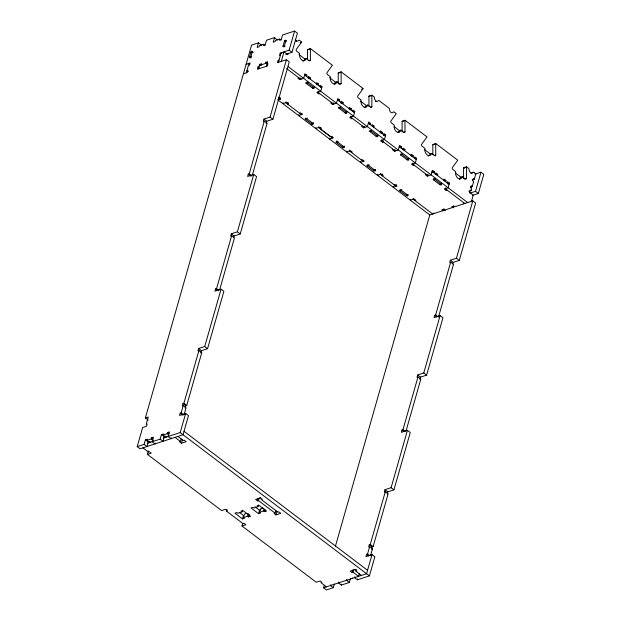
<?xml version="1.0" encoding="UTF-8"?>
<svg xmlns="http://www.w3.org/2000/svg" width="621" height="621" viewBox="0 0 621 621"><rect width="100%" height="100%" fill="white"/><g stroke="black" fill="none" stroke-linecap="round" stroke-linejoin="round"><path stroke-width="0.93" d="M332.701 136.977L332.39 138.048L318.519 127.538L318.759 126.676M183.296 414.463L181.169 412.849L180.206 413.167L179.554 415.457L185.648 413.462L188.489 415.612L183.04 434.739L140.043 448.797L137.202 446.646L142.651 427.52L146.502 426.262L147.154 423.972L146.191 424.283L148.256 417.017L145.368 417.964L251.583 45.108L258.483 42.849L261.317 44.999L261.154 45.574M250.892 52.141L249.487 57.062A1.04 0.543 -52.9 0 0 249.96 57.691A1.04 0.543 -52.9 0 0 250.931 56.589L252.336 51.667A0.792 0.411 -52.9 0 0 252.297 51.264L252.219 51.194A1.211 0.629 -52.9 0 0 251.396 51.434L251.125 51.698A0.784 0.404 -52.9 0 0 250.884 52.141L251.598 52.676M246.304 72.843L249.021 63.288L249.968 64.002M137.202 446.646L144.103 444.388L145.407 439.8L147.332 439.171L147.006 440.32L149.847 442.47L150.072 441.678M258.483 42.849L257.172 47.444L259.097 46.808L259.423 45.667L263.599 44.301L265.02 45.372M149.327 441.593L148.248 441.95L146.936 446.538L144.103 444.388M147.006 440.32L151.175 438.954L151.508 437.805L153.434 437.176L152.122 441.764L154.963 443.914L155.203 443.052M263.599 44.301L263.273 45.449L265.198 44.821L266.502 40.233L274.529 37.609L277.284 40.047M226.898 509.352L226.401 511.075L227.364 510.757L225.477 509.321L221.627 510.586L147.387 454.355L148.365 450.916M258.996 66.61L258.033 66.928L257.381 69.226L267.325 65.973L267.977 63.676L267.014 63.994M258.344 68.908L259.648 64.32L261.573 63.691L261.247 64.84M265.415 63.474L265.741 62.325L267.674 61.696L266.362 66.284M147.573 443.208L160.148 439.14L161.452 434.553L163.377 433.924L163.051 435.073L165.892 437.223L166.118 436.431M274.529 37.609L273.217 42.197L275.142 41.568L275.468 40.419L279.644 39.053L281.065 40.132M165.496 436.307L164.293 436.703L162.981 441.29L160.148 439.14M163.051 435.073L167.22 433.706L167.554 432.558L169.479 431.929L168.167 436.516L171.008 438.667L171.249 437.813M279.644 39.053L279.318 40.202L281.243 39.573L282.547 34.986L294.579 31.05L297.42 33.2L291.971 52.319L285.8 54.337M278.402 62.348L281.127 52.785L281.841 53.328M284.418 41.18L283.021 46.101A1.04 0.543 -52.9 0 0 283.494 46.722A1.04 0.543 -52.9 0 0 284.465 45.628L285.862 40.707A0.792 0.411 -52.9 0 0 285.831 40.295L285.8 40.256A1.211 0.629 -52.9 0 0 284.923 40.466L284.659 40.738A0.784 0.404 -52.9 0 0 284.418 41.18L285.132 41.716M218.701 290.178L216.574 288.563L215.611 288.881L214.951 291.171L221.053 289.184L223.894 291.327L207.554 348.691L204.713 346.541L198.611 348.536L197.959 350.834L198.922 350.516L201.763 352.666L186.727 405.435L183.894 403.285L182.931 403.603L182.271 405.901L183.234 405.583L186.075 407.733L184.134 414.549M251.381 175.456L249.254 173.841L248.291 174.152L247.632 176.449L253.733 174.454L256.574 176.605L240.234 233.97L237.393 231.819L231.291 233.814L230.639 236.104L231.602 235.794L234.443 237.944L219.671 289.79M279.046 60.058L278.084 60.377L277.424 62.667L286.413 59.732L289.254 61.883L272.914 119.24L270.073 117.097L263.972 119.085L263.32 121.382L264.282 121.064L267.123 123.214L252.351 175.06M181.169 412.849L183.234 405.583M183.894 403.285L198.922 350.516M216.574 288.563L231.602 235.794M249.254 173.841L264.282 121.064M281.29 61.401L284.014 51.846L287.802 54.71L288.253 53.134M185.112 408.051L185.764 405.754L186.727 405.435M207.554 348.691L201.452 350.686L200.8 352.976L201.763 352.666M233.698 237.494L234.133 235.964L240.234 233.97M266.161 123.532L266.813 121.235L272.914 119.24M163.16 438.115L180.199 432.589L185.648 413.462M204.713 346.541L221.053 289.184M237.393 231.819L253.733 174.454M270.073 117.097L286.413 59.732M280.459 55.09L279.497 55.401L280.149 53.111L289.138 50.169L294.579 31.05M177.909 436.416L183.358 440.545L184.321 440.235L186.215 441.663L181.402 443.239L179.508 441.803L180.47 441.492L181.208 438.907M280.614 97.776L280.358 98.638A1.04 0.536 15.9 0 1 280.35 99.414A1.04 0.536 15.9 0 1 278.922 99.112L279.171 98.25M181.402 443.239L182.38 439.792M283.075 102.783L282.834 103.645L286.692 102.38L288.579 103.816L287.616 104.134L288.113 102.411M285.963 101.836L285.722 102.698L301.488 114.644L301.853 113.348M298.895 77.873L297.933 78.192L299.827 79.628L300.316 77.904M301.038 78.448L300.797 79.309L286.607 68.574M306.557 76.352L306.883 75.211L304.989 73.775L303.677 78.362L299.827 79.628M306.464 82.29L306.145 83.369L312.464 88.143A1.04 0.536 15.9 0 0 313.884 88.446A1.04 0.536 15.9 0 0 313.9 87.677L314.148 86.816M308.132 77.547L308.458 76.399L310.353 77.835L310.026 78.983M307.837 82.034L307.589 82.896L306.153 83.369A1.04 0.536 15.9 0 1 306.161 82.593A1.04 0.536 15.9 0 1 307.589 82.896L313.908 87.67L312.464 88.143L312.705 87.282M298.848 114.722L298.6 115.584L302.458 114.326L300.564 112.89L299.601 113.208M305.656 118.308L305.416 119.17A1.04 0.536 15.9 0 1 305.423 118.401A1.04 0.536 15.9 0 1 306.859 118.696L313.163 123.478A1.04 0.536 15.9 0 1 313.155 124.247A1.04 0.536 15.9 0 1 311.719 123.952L305.408 119.178L306.852 118.704L307.1 117.843M316.33 83.757L316.656 82.609L318.55 84.045L318.224 85.193M318.068 91.341L317.828 92.203L333.593 104.149L333.834 103.288M319.799 86.389L320.125 85.24L322.02 86.668L320.708 91.264L316.857 92.521L318.744 93.957L319.706 93.639M311.719 123.952L311.967 123.09M313.411 122.616L313.155 123.478L311.711 123.952M315.872 127.623L315.631 128.485L319.489 127.22L321.383 128.656L320.42 128.974L320.91 127.251M331.692 102.713L330.729 103.032L332.623 104.468L333.112 102.744M339.353 101.192L339.679 100.043L337.785 98.615L336.473 103.202L332.623 104.468M329.751 138.134L329.503 138.995L333.353 137.738L331.467 136.302L330.504 136.612L320.42 128.974M339.26 107.13L338.95 108.209L345.26 112.983A1.04 0.536 15.9 0 0 346.689 113.286A1.04 0.536 15.9 0 0 346.697 112.517L346.945 111.656M340.929 102.387L341.255 101.239L343.149 102.675L342.823 103.823M340.634 106.874L340.393 107.736L338.95 108.209A1.04 0.536 15.9 0 1 338.957 107.433A1.04 0.536 15.9 0 1 340.393 107.736L346.704 112.51L345.26 112.983L345.509 112.122M336.799 140.858L336.31 142.582L342.621 147.356A1.04 0.536 15.9 0 0 344.05 147.658A1.04 0.536 15.9 0 0 344.065 146.89L344.306 146.028M338.003 141.246L337.754 142.108L336.31 142.582A1.04 0.536 15.9 0 1 336.326 141.805A1.04 0.536 15.9 0 1 337.754 142.108L344.065 146.89L342.621 147.356L342.862 146.494M349.126 108.597L349.452 107.449L351.346 108.885L351.02 110.033M350.865 116.181L350.624 117.043L364.496 127.553L364.744 126.692M352.596 111.229L352.922 110.08L354.816 111.508L353.504 116.104L349.654 117.361L351.54 118.797L352.503 118.479M246.956 513.303L244.457 514.118L243.471 517.565L244.418 518.279L242.493 518.908L234.924 513.179L236.849 512.542L237.796 513.264L241.965 511.898L242.462 510.175M346.782 151.027L346.534 151.889L350.384 150.631L352.278 152.067L351.315 152.378M242.493 518.908L243.471 515.469L239.69 512.597M326.467 586.853L321.01 582.723L321.973 582.413L320.087 580.977L316.229 582.234L241.996 526.01L242.733 523.433M243.471 517.565L247.647 516.198L248.377 513.614M247.647 516.198L248.594 516.913L249.324 514.335M362.602 126.117L361.639 126.436L363.533 127.872L364.022 126.148M260.455 497.887L255.642 499.463L257.529 500.899L258.266 498.314M257.529 500.899L258.491 500.58L259.229 498.003M263.001 508.056L260.494 508.871L259.516 512.317L260.463 513.031L258.538 513.66L250.969 507.931L252.894 507.303L253.842 508.017L258.01 506.651L258.499 504.935M258.538 513.66L259.516 510.221L260.804 509.802M370.256 124.604L370.582 123.455L368.695 122.019L367.384 126.606L363.533 127.872M360.654 161.538L360.413 162.399L364.271 161.142L362.377 159.706L361.414 160.024M370.1 130.752L369.86 131.613L376.163 136.387A1.04 0.536 15.9 0 0 377.599 136.69A1.04 0.536 15.9 0 0 377.607 135.921L377.855 135.06M371.832 125.791L372.165 124.65L374.052 126.079L373.726 127.227M371.544 130.278L371.304 131.14L369.86 131.613A1.04 0.536 15.9 0 1 369.868 130.837A1.04 0.536 15.9 0 1 371.304 131.14L377.607 135.921L376.163 136.387L376.411 135.533M259.516 512.317L263.692 510.951L264.181 509.228M363.603 160.381L363.301 161.452L349.421 150.95L349.67 150.088M263.692 510.951L264.631 511.665L265.128 509.95M367.531 164.907L367.221 165.986L373.531 170.759A1.04 0.536 15.9 0 0 374.96 171.062A1.04 0.536 15.9 0 0 374.975 170.294L375.216 169.432L374.975 170.294L373.524 170.767L373.772 169.906M368.657 165.512L368.905 164.658L368.664 165.512L367.213 165.986A1.04 0.536 15.9 0 1 367.236 165.209A1.04 0.536 15.9 0 1 368.664 165.512L374.975 170.294M380.036 132.001L380.363 130.86L382.257 132.289L381.923 133.437M260.16 497.654L262.341 499.323L261.379 499.633L277.967 512.201L278.93 511.883L280.824 513.319L276.011 514.894L274.117 513.458L275.08 513.14L275.817 510.563M381.775 139.593L381.527 140.455L395.406 150.957L395.647 150.103M383.506 134.633L383.832 133.484L385.719 134.92L384.415 139.508L380.564 140.765L382.458 142.201L383.421 141.883M276.011 514.894L276.989 511.448M382.458 142.201L382.947 140.478M377.684 174.439L377.444 175.301L381.302 174.035L383.188 175.471L382.225 175.782L382.715 174.066M380.572 173.492L380.331 174.354L396.097 186.292L396.524 184.786M393.504 149.529L392.542 149.847L394.436 151.276L394.925 149.56M401.166 148.008L401.492 146.859L399.598 145.43L398.286 150.018L394.436 151.276M401.135 153.729L400.755 155.025L407.073 159.799A1.04 0.536 15.9 0 0 408.494 160.102A1.04 0.536 15.9 0 0 408.509 159.325L408.75 158.464M402.742 149.203L403.068 148.054L404.962 149.49L404.636 150.631M402.447 153.69L402.198 154.551L400.762 155.017A1.04 0.536 15.9 0 1 400.77 154.249A1.04 0.536 15.9 0 1 402.198 154.551L408.517 159.325L407.073 159.799L407.314 158.937M393.45 186.378L393.209 187.239L397.067 185.982L395.173 184.546L394.211 184.856M400.328 189.747L400.017 190.826L406.328 195.599A1.04 0.536 15.9 0 0 407.756 195.902A1.04 0.536 15.9 0 0 407.772 195.134L408.02 194.272M410.939 155.413L411.265 154.264L413.159 155.7L412.833 156.841M401.709 189.49L401.461 190.352L400.017 190.826A1.04 0.536 15.9 0 1 400.033 190.049A1.04 0.536 15.9 0 1 401.461 190.352L407.772 195.134L406.32 195.607L406.576 194.746M412.678 162.997L412.429 163.859L428.203 175.797L428.443 174.943M414.409 158.037L414.735 156.888L416.629 158.324L415.309 162.919L411.459 164.177L413.353 165.605L414.316 165.295M413.353 165.605L413.842 163.89M410.481 199.279L410.24 200.141L414.098 198.875L415.985 200.311L415.022 200.622M413.369 198.332L413.128 199.194L432.721 214.028M426.301 174.369L425.338 174.687L427.232 176.116L427.722 174.4M433.963 172.848L434.289 171.699L432.395 170.27L431.083 174.858L427.232 176.116M433.932 178.569L433.551 179.865L439.87 184.639A1.04 0.536 15.9 0 0 441.29 184.942A1.04 0.536 15.9 0 0 441.306 184.165L441.554 183.304M435.538 174.043L435.864 172.894L437.758 174.33L437.432 175.471M435.243 178.53L434.995 179.391L433.559 179.857A1.04 0.536 15.9 0 1 433.567 179.089A1.04 0.536 15.9 0 1 434.995 179.391L441.314 184.165L439.87 184.639L440.11 183.777M334.377 583.965L333.314 587.691L326.421 589.95L323.58 587.8L324.263 585.409M335.441 546.169L429.786 214.944L442.796 210.698L443.285 208.974M433.644 213.686L433.846 212.972M443.736 180.253L444.062 179.104L445.956 180.54L445.63 181.681M330.721 584.687L330.481 585.549L333.314 587.691M445.474 187.837L445.226 188.699L464.818 203.533M447.205 182.877L447.531 181.728L449.425 183.164L448.114 187.759L444.263 189.017L446.15 190.445L447.112 190.135M446.15 190.445L446.639 188.73M444.162 208.943L443.759 210.379L453.703 207.127L454.075 205.838M338.748 582.063L338.499 582.925L341.34 585.075L349.359 582.451L350.508 578.43M341.34 585.075L341.581 584.214M346.766 579.44L346.526 580.301L349.359 582.451M355.065 569.542L350.244 571.118L352.138 572.546L352.875 569.969M352.138 572.546L353.101 572.236L353.838 569.651M352.27 578.376L352.41 577.879M361.445 575.419L355.988 571.289L356.477 569.566M354.793 576.816L354.544 577.677L357.385 579.828L369.417 575.892L374.867 556.773L372.026 554.623L365.932 556.618L366.584 554.32L367.547 554.01L369.674 555.616M463.802 203.828L464.011 203.106M357.385 579.828L357.626 578.966M359.295 573.781L358.558 576.366L353.101 572.236M405.078 431.331L402.951 429.724L401.989 430.035L401.329 432.332L407.43 430.337L410.271 432.488L393.931 489.853L391.09 487.702L384.989 489.69L384.337 491.987L385.299 491.669L388.141 493.819L373.105 546.596L370.271 544.446L369.309 544.764L368.649 547.054L369.611 546.744L372.453 548.886L370.512 555.702M438.465 317.145L435.632 314.994L434.669 315.313L434.009 317.603L440.11 315.615L442.952 317.766L426.611 375.123L423.77 372.973L417.669 374.968L417.017 377.265L417.98 376.947L420.821 379.097L406.049 430.943M453.307 207.872L451.793 206.723L453.718 206.094L454.665 206.816L472.791 200.886L475.632 203.036L459.292 260.401L456.451 258.251L450.349 260.246L449.697 262.536L450.66 262.225L453.501 264.375L438.729 316.221M367.547 554.01L369.611 546.744M370.271 544.446L385.299 491.669M402.951 429.724L417.98 376.947M435.632 314.994L450.66 262.225M468.878 191.415L471.044 190.709L471.649 188.605L470.702 187.884L471.355 185.594L472.302 186.308L473.66 181.526L472.713 180.812L473.365 178.514L474.312 179.236L475.841 173.88L473.846 172.366A1.389 0.947 71.9 0 0 472.736 172.459A2.779 1.902 71.9 0 1 470.516 172.638A2.779 1.902 71.9 0 1 469.165 169.758A1.389 0.947 71.9 0 0 468.49 168.314L466.495 166.808L463.608 167.748A1.389 0.947 71.9 0 0 463.553 168.105L463.584 178.654M371.707 548.436L372.142 546.907L373.105 546.596M387.178 494.137L387.83 491.84L393.931 489.853M419.858 379.415L420.51 377.118L426.611 375.123M452.756 263.925L453.19 262.396L459.292 260.401M471.362 201.724L473.233 195.149L469.445 192.285L470.097 189.987L471.044 190.709M372.026 554.623L366.576 573.742L323.58 587.8M391.09 487.702L407.43 430.337M423.77 372.973L440.11 315.615M456.451 258.251L472.791 200.886M469.895 193.162L475.515 191.33L480.957 172.203L483.798 174.354L478.349 193.48L472.736 195.312M295.254 39.255A2.779 1.902 71.9 0 0 298.538 40.528A1.389 0.947 71.9 0 1 299.648 40.435L301.643 41.949A1.389 0.947 71.9 0 1 301.511 42.251L296.217 49.463A1.389 0.947 71.9 0 0 296.838 51.326L299.671 53.476A4.859 3.322 71.9 0 0 301.837 59.996A4.859 3.322 71.9 0 0 306.293 58.49L309.134 60.641A1.389 0.947 71.9 0 0 310.407 60.206L310.368 48.958A1.389 0.947 71.9 0 1 310.422 48.601L307.535 49.548A1.389 0.947 71.9 0 0 307.48 49.905L307.511 59.748M338.251 83.726L338.212 73.177A1.389 0.947 71.9 0 1 338.266 72.82L341.154 71.873L363.106 88.5A1.389 0.947 71.9 0 1 362.975 88.795L357.68 96.014A1.389 0.947 71.9 0 0 358.301 97.877L361.135 100.028A4.859 3.322 71.9 0 0 363.301 106.548A4.859 3.322 71.9 0 0 367.756 105.042L370.597 107.192A1.389 0.947 71.9 0 0 371.87 106.758L371.839 95.51A1.389 0.947 71.9 0 1 371.886 95.153L368.998 96.1A1.389 0.947 71.9 0 0 368.944 96.457L368.975 106.3M250.845 52.28L252.289 51.815L253.003 52.35M285.839 40.846L284.395 41.32L285.109 41.855M300.067 42.717L301.511 42.251M248.369 65.578L249.331 65.267L249.984 62.969L246.133 64.227L246.847 64.763M259.322 65.469L267.34 62.845M307.48 49.905L310.368 48.958M243.409 73.79L247.267 72.533L247.919 70.235L246.956 70.553L248.377 71.625M302.776 61.145A4.859 3.322 71.9 0 0 304.849 58.964L306.293 58.49M308.963 60.679L310.407 60.206M305.439 75.677L306.883 75.211M308.187 78.541L310.353 77.835M338.212 73.177L341.108 72.238A1.389 0.947 71.9 0 1 341.154 71.873M316.384 84.751L318.55 84.045M278.914 99.112L280.358 98.638L278.387 97.148M320.576 87.142L322.02 86.668M334.191 84.169A4.859 3.322 71.9 0 0 335.581 82.236L337.024 81.762L339.866 83.913A1.389 0.947 71.9 0 0 341.139 83.486L341.108 72.238M338.973 84.192L341.139 83.486M361.531 89.269L362.975 88.795M338.235 100.517L339.679 100.043M340.983 103.381L343.149 102.675M368.944 96.457L371.839 95.51M349.181 109.591L351.346 108.885M364.24 107.697A4.859 3.322 71.9 0 0 366.312 105.516L367.756 105.042M353.372 111.982L354.816 111.508M370.426 107.231L371.87 106.758M369.138 123.928L370.582 123.455M372.608 126.552L374.052 126.079M432.853 154.676L432.821 144.833A1.389 0.947 71.9 0 1 432.876 144.476L435.763 143.529A1.389 0.947 71.9 0 0 435.709 143.886L435.748 155.141A1.389 0.947 71.9 0 1 434.475 155.568L431.634 153.418A4.859 3.322 71.9 0 1 427.178 154.924A4.859 3.322 71.9 0 1 425.012 148.403L422.171 146.253A1.389 0.947 71.9 0 1 421.558 144.39L426.852 137.179A1.389 0.947 71.9 0 0 426.984 136.876L405.032 120.257L402.144 121.196A1.389 0.947 71.9 0 0 402.09 121.553L402.121 132.102M402.09 121.553L404.977 120.614A1.389 0.947 71.9 0 1 405.032 120.257M380.091 133.003L382.257 132.289M383.553 135.626L385.719 134.92M398.069 132.545A4.859 3.322 71.9 0 0 399.458 130.62L400.902 130.146L403.743 132.296A1.389 0.947 71.9 0 0 405.016 131.862L404.977 120.614M403.572 132.335L405.016 131.862M399.326 147.565L401.492 146.859M403.518 149.956L404.962 149.49M432.821 144.833L435.709 143.886M411.715 156.166L413.159 155.7M415.185 158.797L416.629 158.324M428.117 156.073A4.859 3.322 71.9 0 0 430.19 153.892L431.634 153.418M434.304 155.607L435.748 155.141M432.123 172.405L434.289 171.699M436.315 174.796L437.758 174.33M463.553 168.105L466.441 167.165A1.389 0.947 71.9 0 1 466.495 166.808M444.512 181.006L445.956 180.54M470.959 173.313L473.846 172.366M459.315 179.205A4.859 3.322 71.9 0 0 460.922 177.164L462.366 176.698L465.207 178.848A1.389 0.947 71.9 0 0 466.48 178.413L466.441 167.165M474.941 174.175L480.957 172.203M447.26 183.87L449.425 183.164M464.314 179.12L466.48 178.413M472.146 179.943L474.312 179.236M470.858 186.781L472.302 186.308M147.387 454.355L151.237 453.097L149.343 451.669L148.38 451.979L142.931 447.85M248.594 516.913L250.519 516.284L242.951 510.555L241.018 511.184L241.965 511.898M264.631 511.665L266.564 511.036L258.988 505.308L257.063 505.936L258.01 506.651M241.996 526.01L245.846 524.753L243.952 523.317L242.99 523.635L226.401 511.075M371.49 549.205L372.453 548.886M355.988 571.289L356.951 570.978L354.762 569.31M310.422 48.601L332.375 65.228A1.389 0.947 71.9 0 1 332.243 65.523L326.949 72.735A1.389 0.947 71.9 0 0 327.57 74.598L330.403 76.748A4.859 3.322 71.9 0 0 332.569 83.276A4.859 3.322 71.9 0 0 337.024 81.762M371.886 95.153L373.889 96.666A1.389 0.947 71.9 0 1 374.556 98.102A2.779 1.902 71.9 0 0 375.907 100.982A2.779 1.902 71.9 0 0 378.127 100.804A1.389 0.947 71.9 0 1 379.237 100.718L388.901 108.038A1.389 0.947 71.9 0 1 389.577 109.475A2.779 1.902 71.9 0 0 390.927 112.362A2.779 1.902 71.9 0 0 393.147 112.184A1.389 0.947 71.9 0 1 394.257 112.091L396.252 113.604A1.389 0.947 71.9 0 1 396.12 113.899L390.826 121.118A1.389 0.947 71.9 0 0 391.44 122.981L394.281 125.131A4.859 3.322 71.9 0 0 396.446 131.652A4.859 3.322 71.9 0 0 400.902 130.146M435.763 143.529L457.716 160.156A1.389 0.947 71.9 0 1 457.584 160.451L452.29 167.662A1.389 0.947 71.9 0 0 452.903 169.533L455.744 171.675A4.859 3.322 71.9 0 0 457.91 178.204A4.859 3.322 71.9 0 0 462.366 176.698M368.998 96.1L369.627 96.566M463.608 167.748L464.236 168.221M285.862 40.707L286.576 41.242M298.965 54.501L304.849 58.964M329.697 77.78L335.581 82.236M360.428 101.052L366.312 105.516M394.312 126.715L399.458 130.62M424.306 149.436L430.19 153.892M455.775 173.267L460.922 177.164M334.494 82.981L335.557 83.788M398.372 131.357L398.899 131.761M459.835 177.909L460.363 178.312M285.171 46.164L284.465 45.628L283.036 46.094L284.084 46.909M471.549 187.325L470.842 186.789A1.04 0.543 -52.9 0 1 470.384 187.542M289.138 50.169L291.971 52.319M475.515 191.33L478.349 193.48M304.655 74.924L321.686 87.825M337.451 99.764L354.482 112.657M368.369 123.168L385.393 136.069M399.264 146.579L416.295 159.473M432.061 171.419L449.092 184.313M288.291 66.703L467.706 202.593M252.336 51.667L253.042 52.211M265.741 62.325L267.162 63.404M251.637 57.132L250.931 56.589L249.487 57.062L250.907 58.141M259.648 64.32L261.068 65.391M258.033 66.928L259.454 67.999M445.288 210.496L443.774 209.347L441.849 209.976L442.796 210.698M278.526 98.809L278.922 99.112M277.657 99.717L429.833 214.975M263.972 119.085L266.813 121.235M450.349 260.246L453.19 262.396M248.291 174.152L251.125 176.302M434.669 315.313L436.796 316.927M231.291 233.814L234.133 235.964M417.669 374.968L420.51 377.118M215.611 288.881L217.738 290.488M401.989 430.035L404.116 431.649M198.611 348.536L201.452 350.686M384.989 489.69L387.83 491.84M182.931 403.603L185.764 405.754M369.309 544.764L372.142 546.907M180.206 413.167L183.04 415.317M366.584 554.32L368.711 555.935M184.018 431.292L367.562 570.303M180.199 432.589L369.417 575.892M175.021 437.355L180.47 441.492M258.491 500.58L275.08 513.14M167.554 432.558L168.966 433.637M167.22 433.706L168.64 434.785M145.368 417.964L148.209 420.114M161.452 434.553L164.293 436.703M254.975 506.783L259.516 510.221M151.508 437.805L152.921 438.884M151.175 438.954L153.309 440.568M145.407 439.8L148.248 441.95M375.457 101.549A1.389 0.947 71.9 0 1 376.132 101.534M295.938 41.234A1.389 0.947 71.9 0 1 296.621 41.289"/></g></svg>
